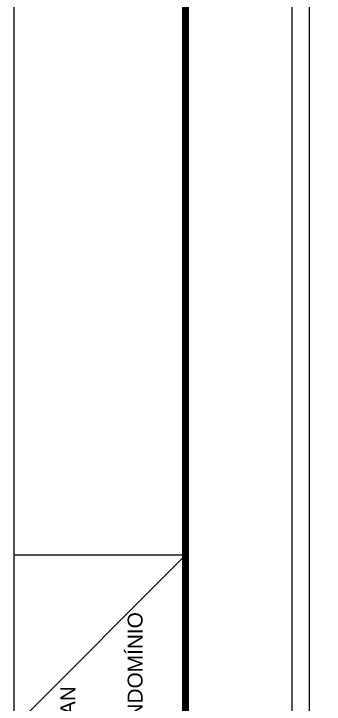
# Model space of a CAD drawing. Header units: millimetres. Extents: x 3923 to 4007, y 744 to 863.
# Drawn here: x 3923.03 to 3927.55, y 830.92 to 840.96 of the extents above; entities that cross this region are included whole.
import ezdxf
from ezdxf.enums import TextEntityAlignment as Align

# ---------------------------------------------------------------- set-up
doc = ezdxf.new("R2010")
doc.units = ezdxf.units.MM
doc.layers.add('-HIDRO', color=8, linetype='Continuous')
doc.layers.add("PRANCHA - PROJETU'S", color=7, linetype='Continuous')
doc.styles.add('ARIAL', font='arial.ttf', dxfattribs={"height": 2})

# ---------------------------------------------------------------- blocks, each defined once
blk = doc.blocks.new('ADFSGASDFG')
at = {"layer": "PRANCHA - PROJETU'S", "color": 1}
for p, q in [((276.578, 107.346), (276.578, 47.946)), ((279.078, 77.646), (276.578, 75.146)), ((279.078, 77.646), (276.578, 77.646))]:
    blk.add_line(p, q, dxfattribs=at)
at = {"layer": "PRANCHA - PROJETU'S", "color": 4, "const_width": 0.1}
blk.add_lwpolyline([(279.078, 106.346), (359.678, 106.346), (359.678, 48.946), (279.078, 48.946)], close=True, dxfattribs=at)
at = {"layer": "PRANCHA - PROJETU'S", "color": 2, "style": 'ARIAL'}
for s, p in [('CONDOMÍNIO', (278.235, 74.816)), ('IPHAN', (277.256, 74.816))]:
    blk.add_text(s, height=0.2168, rotation=90, dxfattribs=at).set_placement(p, align=Align.TOP_LEFT)

msp = doc.modelspace()

# ---------------------------------------------------------------- linework, layer by layer
at = {"layer": '-HIDRO', "linetype": 'Continuous'}
for p, q in [((3927.077, 861), (3927.077, 819)), ((3927.329, 860.748), (3927.329, 819.252))]:
    msp.add_line(p, q, dxfattribs=at)

# ---------------------------------------------------------------- block references
at = {"layer": "PRANCHA - PROJETU'S", "color": 1}
msp.add_blockref('ADFSGASDFG', (3646.451, 755.44), dxfattribs=at)

doc.saveas('drawing.dxf')
